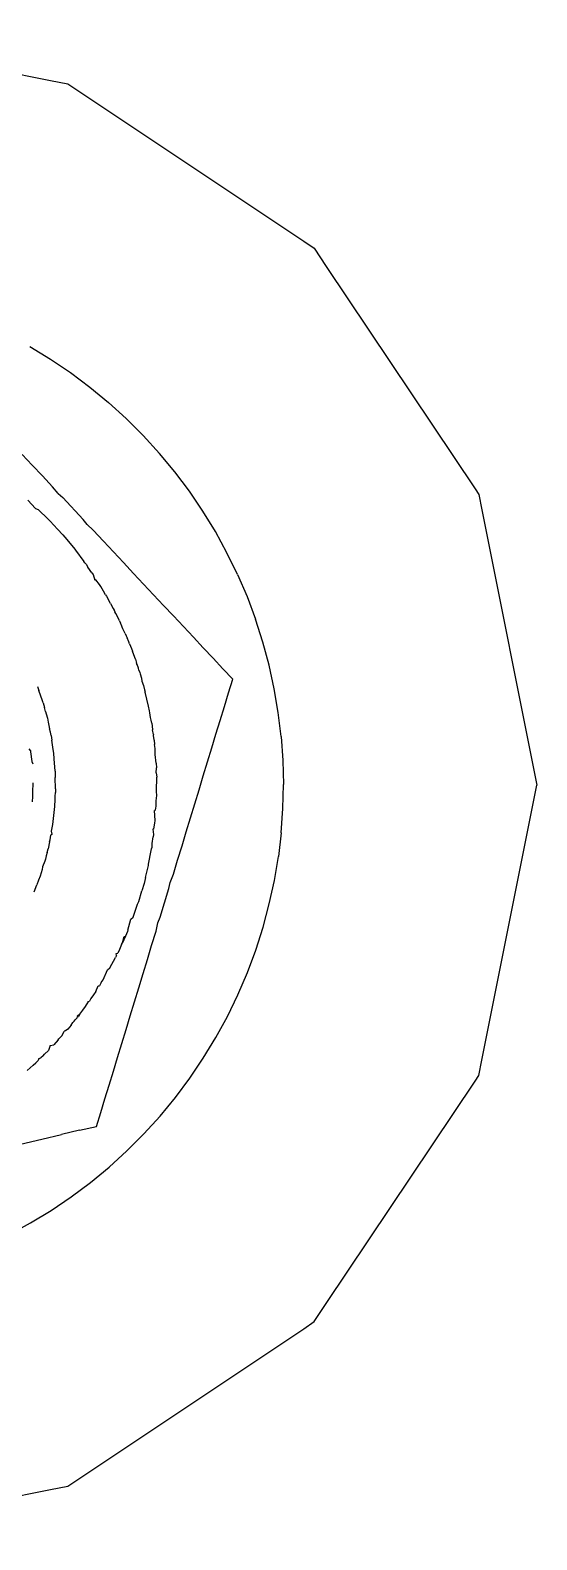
# Model space of a CAD drawing. Header units: millimetres. Extents: x -2916 to 2490, y 92 to 4100.
# Drawn here: x 52.92 to 62.92, y 1746.93 to 1776.77 of the extents above; entities that cross this region are included whole.
import ezdxf

# ---------------------------------------------------------------- set-up
doc = ezdxf.new("R2010")
doc.units = ezdxf.units.MM

msp = doc.modelspace()

# ---------------------------------------------------------------- linework, layer by layer
for p, q in [((48.331, 1776.769), (53.316, 1775.778)), ((53.316, 1775.778), (53.658, 1775.71)), ((53.658, 1775.71), (54.036, 1775.457)), ((54.036, 1775.457), (58.316, 1772.597)), ((58.316, 1772.597), (58.524, 1772.458)), ((58.524, 1772.458), (58.763, 1772.101)), ((58.763, 1772.101), (61.702, 1767.702)), ((52.911, 1770.516), (53.317, 1770.268)), ((53.317, 1770.268), (53.712, 1770.002)), ((53.712, 1770.002), (54.093, 1769.717)), ((54.093, 1769.717), (54.46, 1769.414)), ((54.46, 1769.414), (54.813, 1769.095)), ((54.813, 1769.095), (55.149, 1768.758)), ((55.47, 1768.406), (55.149, 1768.758)), ((52.958, 1768.174), (52.76, 1768.386)), ((55.773, 1768.04), (55.47, 1768.406)), ((53.158, 1767.96), (52.958, 1768.174)), ((53.359, 1767.746), (53.158, 1767.96)), ((56.059, 1767.659), (55.773, 1768.04)), ((52.871, 1767.483), (53.019, 1767.315)), ((53.467, 1767.614), (53.359, 1767.746)), ((53.467, 1767.614), (53.56, 1767.531)), ((53.962, 1767.101), (53.56, 1767.531)), ((56.326, 1767.265), (56.059, 1767.659)), ((61.702, 1767.702), (61.776, 1767.592)), ((61.776, 1767.592), (61.836, 1767.292)), ((53.019, 1767.315), (53.074, 1767.298)), ((53.074, 1767.298), (53.269, 1767.106)), ((56.574, 1766.859), (56.326, 1767.265)), ((61.836, 1767.292), (62.918, 1761.851)), ((53.269, 1767.106), (53.314, 1767.067)), ((53.457, 1766.907), (53.314, 1767.067)), ((53.457, 1766.907), (53.564, 1766.796)), ((54.039, 1767.003), (53.962, 1767.101)), ((54.163, 1766.886), (54.039, 1767.003)), ((54.363, 1766.672), (54.163, 1766.886)), ((53.564, 1766.796), (53.638, 1766.702)), ((53.638, 1766.702), (53.8, 1766.513)), ((54.562, 1766.459), (54.363, 1766.672)), ((56.802, 1766.441), (56.574, 1766.859)), ((53.8, 1766.513), (53.812, 1766.49)), ((53.812, 1766.49), (53.977, 1766.271)), ((54.761, 1766.247), (54.562, 1766.459)), ((57.011, 1766.013), (56.802, 1766.441)), ((53.997, 1766.245), (53.977, 1766.271)), ((53.997, 1766.245), (54.021, 1766.219)), ((54.021, 1766.219), (54.057, 1766.158)), ((54.135, 1766.047), (54.057, 1766.158)), ((54.135, 1766.047), (54.158, 1766.011)), ((54.158, 1766.011), (54.191, 1765.903)), ((54.959, 1766.034), (54.761, 1766.247)), ((55.157, 1765.823), (54.959, 1766.034)), ((57.011, 1766.013), (57.198, 1765.576)), ((54.216, 1765.909), (54.191, 1765.903)), ((54.284, 1765.817), (54.216, 1765.909)), ((54.311, 1765.772), (54.284, 1765.817)), ((54.363, 1765.685), (54.311, 1765.772)), ((54.405, 1765.612), (54.363, 1765.685)), ((55.354, 1765.612), (55.157, 1765.823)), ((54.405, 1765.612), (54.424, 1765.582)), ((54.424, 1765.582), (54.455, 1765.527)), ((54.502, 1765.44), (54.455, 1765.527)), ((54.502, 1765.44), (54.556, 1765.342)), ((55.551, 1765.402), (55.354, 1765.612)), ((55.747, 1765.192), (55.551, 1765.402)), ((57.198, 1765.576), (57.365, 1765.13)), ((54.556, 1765.342), (54.59, 1765.277)), ((54.556, 1765.342), (54.572, 1765.31)), ((54.572, 1765.31), (54.59, 1765.277)), ((54.606, 1765.24), (54.59, 1765.277)), ((54.632, 1765.192), (54.606, 1765.24)), ((54.679, 1765.097), (54.632, 1765.192)), ((54.679, 1765.097), (54.699, 1765.053)), ((55.943, 1764.983), (55.747, 1765.192)), ((57.51, 1764.677), (57.365, 1765.13)), ((54.714, 1765.023), (54.699, 1765.053)), ((54.743, 1764.94), (54.714, 1765.023)), ((54.793, 1764.848), (54.743, 1764.94)), ((54.793, 1764.848), (54.814, 1764.797)), ((54.814, 1764.797), (54.83, 1764.763)), ((56.138, 1764.774), (55.943, 1764.983)), ((54.862, 1764.683), (54.83, 1764.763)), ((54.877, 1764.641), (54.862, 1764.683)), ((54.877, 1764.641), (54.898, 1764.595)), ((54.898, 1764.595), (54.915, 1764.547)), ((54.915, 1764.547), (54.935, 1764.499)), ((54.963, 1764.422), (54.935, 1764.499)), ((56.333, 1764.565), (56.138, 1764.774)), ((56.528, 1764.357), (56.333, 1764.565)), ((57.634, 1764.217), (57.51, 1764.677)), ((54.994, 1764.338), (54.963, 1764.422)), ((54.994, 1764.338), (55.011, 1764.284)), ((55.011, 1764.284), (55.013, 1764.255)), ((55.03, 1764.232), (55.013, 1764.255)), ((55.053, 1764.158), (55.03, 1764.232)), ((56.722, 1764.15), (56.528, 1764.357)), ((57.736, 1763.752), (57.634, 1764.217)), ((55.064, 1764.12), (55.053, 1764.158)), ((55.064, 1764.12), (55.08, 1764.078)), ((55.08, 1764.078), (55.087, 1764.048)), ((55.087, 1764.048), (55.115, 1763.961)), ((55.115, 1763.961), (55.122, 1763.904)), ((55.122, 1763.904), (55.156, 1763.815)), ((56.916, 1763.943), (56.722, 1764.15)), ((56.833, 1763.672), (56.916, 1763.943)), ((53.059, 1763.801), (53.089, 1763.718)), ((53.161, 1763.513), (53.089, 1763.718)), ((55.156, 1763.815), (55.175, 1763.735)), ((55.175, 1763.735), (55.19, 1763.687)), ((55.218, 1763.548), (55.19, 1763.687)), ((56.751, 1763.401), (56.833, 1763.672)), ((57.815, 1763.283), (57.736, 1763.752)), ((53.171, 1763.476), (53.161, 1763.513)), ((53.171, 1763.476), (53.198, 1763.381)), ((53.219, 1763.306), (53.198, 1763.381)), ((53.219, 1763.306), (53.232, 1763.261)), ((55.254, 1763.411), (55.218, 1763.548)), ((55.272, 1763.316), (55.254, 1763.411)), ((55.28, 1763.281), (55.272, 1763.316)), ((56.668, 1763.129), (56.751, 1763.401)), ((53.232, 1763.261), (53.257, 1763.173)), ((53.257, 1763.173), (53.273, 1763.096)), ((53.273, 1763.096), (53.301, 1762.964)), ((55.289, 1763.187), (55.28, 1763.281)), ((55.308, 1763.132), (55.289, 1763.187)), ((55.317, 1763.074), (55.308, 1763.132)), ((55.317, 1763.074), (55.328, 1763.012)), ((55.328, 1763.012), (55.334, 1762.941)), ((56.585, 1762.856), (56.668, 1763.129)), ((57.872, 1762.81), (57.815, 1763.283)), ((53.315, 1762.897), (53.301, 1762.964)), ((53.33, 1762.829), (53.315, 1762.897)), ((53.33, 1762.829), (53.344, 1762.735)), ((53.371, 1762.55), (53.344, 1762.735)), ((55.351, 1762.851), (55.334, 1762.941)), ((55.351, 1762.851), (55.346, 1762.823)), ((55.357, 1762.797), (55.346, 1762.823)), ((55.365, 1762.74), (55.357, 1762.797)), ((55.365, 1762.74), (55.371, 1762.652)), ((56.502, 1762.583), (56.585, 1762.856)), ((57.872, 1762.81), (57.906, 1762.336)), ((52.922, 1762.533), (52.894, 1762.565)), ((52.922, 1762.533), (52.926, 1762.506)), ((52.926, 1762.506), (52.947, 1762.314)), ((53.382, 1762.48), (53.371, 1762.55)), ((53.391, 1762.369), (53.382, 1762.48)), ((55.383, 1762.57), (55.371, 1762.652)), ((55.384, 1762.457), (55.383, 1762.57)), ((55.405, 1762.286), (55.384, 1762.457)), ((56.419, 1762.309), (56.502, 1762.583)), ((52.947, 1762.314), (52.967, 1762.27)), ((53.411, 1762.128), (53.391, 1762.369)), ((53.411, 1762.128), (53.413, 1761.999)), ((55.405, 1762.286), (55.41, 1762.194)), ((55.405, 1762.09), (55.41, 1762.194)), ((56.335, 1762.034), (56.419, 1762.309)), ((57.906, 1762.336), (57.918, 1761.86)), ((52.968, 1761.845), (52.964, 1761.756)), ((52.966, 1761.895), (52.968, 1761.845)), ((53.417, 1761.776), (53.413, 1761.999)), ((55.405, 1762.09), (55.416, 1762.003)), ((55.408, 1761.721), (55.412, 1761.797)), ((55.411, 1761.824), (55.418, 1761.92)), ((55.412, 1761.797), (55.411, 1761.824)), ((55.415, 1761.956), (55.416, 1762.003)), ((55.418, 1761.92), (55.415, 1761.956)), ((56.251, 1761.759), (56.335, 1762.034)), ((57.907, 1761.384), (57.918, 1761.86)), ((61.836, 1756.411), (62.918, 1761.851)), ((52.963, 1761.625), (52.954, 1761.52)), ((52.964, 1761.721), (52.963, 1761.625)), ((52.964, 1761.756), (52.964, 1761.721)), ((53.401, 1761.424), (53.408, 1761.563)), ((53.408, 1761.563), (53.41, 1761.626)), ((53.41, 1761.626), (53.414, 1761.702)), ((53.417, 1761.776), (53.414, 1761.702)), ((55.406, 1761.435), (55.407, 1761.539)), ((55.407, 1761.539), (55.415, 1761.646)), ((55.415, 1761.646), (55.408, 1761.721)), ((56.167, 1761.482), (56.251, 1761.759)), ((53.362, 1761.073), (53.382, 1761.247)), ((53.382, 1761.247), (53.401, 1761.424)), ((55.393, 1761.354), (55.368, 1761.348)), ((55.385, 1761.152), (55.368, 1761.348)), ((55.393, 1761.354), (55.406, 1761.435)), ((55.998, 1760.927), (56.083, 1761.205)), ((56.083, 1761.205), (56.167, 1761.482)), ((57.873, 1760.909), (57.907, 1761.384)), ((53.339, 1760.938), (53.362, 1761.073)), ((53.354, 1760.88), (53.339, 1760.938)), ((55.36, 1760.987), (55.335, 1760.981)), ((55.335, 1760.981), (55.353, 1760.87)), ((55.36, 1760.987), (55.38, 1761.1)), ((55.38, 1761.1), (55.385, 1761.152)), ((55.914, 1760.648), (55.998, 1760.927)), ((57.873, 1760.909), (57.817, 1760.437)), ((53.301, 1760.726), (53.269, 1760.592)), ((53.301, 1760.726), (53.309, 1760.768)), ((53.309, 1760.768), (53.325, 1760.862)), ((53.354, 1760.88), (53.325, 1760.862)), ((55.311, 1760.589), (55.322, 1760.624)), ((55.322, 1760.624), (55.327, 1760.696)), ((55.327, 1760.696), (55.348, 1760.828)), ((55.353, 1760.87), (55.348, 1760.828)), ((55.828, 1760.368), (55.914, 1760.648)), ((53.207, 1760.347), (53.161, 1760.233)), ((53.218, 1760.383), (53.207, 1760.347)), ((53.234, 1760.452), (53.218, 1760.383)), ((53.251, 1760.518), (53.234, 1760.452)), ((53.251, 1760.518), (53.269, 1760.592)), ((55.253, 1760.288), (55.305, 1760.557)), ((55.305, 1760.557), (55.311, 1760.589)), ((55.743, 1760.087), (55.828, 1760.368)), ((57.739, 1759.967), (57.817, 1760.437)), ((53.113, 1760.047), (53.083, 1759.968)), ((53.135, 1760.117), (53.113, 1760.047)), ((53.155, 1760.179), (53.135, 1760.117)), ((53.161, 1760.233), (53.155, 1760.179)), ((55.191, 1760.021), (55.166, 1759.904)), ((55.191, 1760.021), (55.252, 1760.262)), ((55.252, 1760.262), (55.253, 1760.288)), ((55.683, 1759.927), (55.743, 1760.087)), ((52.995, 1759.739), (53.05, 1759.881)), ((53.083, 1759.968), (53.05, 1759.881)), ((55.061, 1759.551), (55.119, 1759.757)), ((55.166, 1759.904), (55.119, 1759.757)), ((55.486, 1759.242), (55.657, 1759.805)), ((55.657, 1759.805), (55.683, 1759.927)), ((57.638, 1759.502), (57.739, 1759.967)), ((54.947, 1759.237), (55.038, 1759.495)), ((55.038, 1759.495), (55.061, 1759.551)), ((57.515, 1759.042), (57.638, 1759.502)), ((54.847, 1758.982), (54.906, 1759.198)), ((54.906, 1759.198), (54.947, 1759.237)), ((55.401, 1758.961), (55.439, 1759.126)), ((55.439, 1759.126), (55.486, 1759.242)), ((54.801, 1758.862), (54.738, 1758.731)), ((54.738, 1758.731), (54.769, 1758.857)), ((54.769, 1758.857), (54.801, 1758.862)), ((54.837, 1758.957), (54.801, 1758.862)), ((54.847, 1758.982), (54.837, 1758.957)), ((55.315, 1758.681), (55.401, 1758.961)), ((57.371, 1758.589), (57.515, 1759.042)), ((54.615, 1758.523), (54.646, 1758.527)), ((54.619, 1758.484), (54.615, 1758.523)), ((54.677, 1758.603), (54.646, 1758.527)), ((54.722, 1758.698), (54.677, 1758.603)), ((54.722, 1758.698), (54.738, 1758.731)), ((55.23, 1758.401), (55.315, 1758.681)), ((57.205, 1758.143), (57.371, 1758.589)), ((54.445, 1758.198), (54.492, 1758.241)), ((54.492, 1758.241), (54.598, 1758.442)), ((54.619, 1758.484), (54.598, 1758.442)), ((55.146, 1758.123), (55.23, 1758.401)), ((54.321, 1757.947), (54.288, 1757.884)), ((54.321, 1757.947), (54.355, 1758.003)), ((54.355, 1758.003), (54.445, 1758.198)), ((55.061, 1757.845), (55.146, 1758.123)), ((57.018, 1757.705), (57.205, 1758.143)), ((54.116, 1757.631), (54.086, 1757.576)), ((54.169, 1757.707), (54.116, 1757.631)), ((54.211, 1757.771), (54.169, 1757.707)), ((54.211, 1757.771), (54.259, 1757.881)), ((54.259, 1757.881), (54.288, 1757.884)), ((54.977, 1757.568), (55.061, 1757.845)), ((56.81, 1757.277), (57.018, 1757.705)), ((53.896, 1757.322), (53.842, 1757.276)), ((53.896, 1757.322), (53.869, 1757.279)), ((53.896, 1757.322), (53.955, 1757.403)), ((53.955, 1757.403), (54.008, 1757.474)), ((54.008, 1757.474), (54.031, 1757.508)), ((54.031, 1757.508), (54.057, 1757.544)), ((54.058, 1757.573), (54.057, 1757.544)), ((54.058, 1757.573), (54.086, 1757.576)), ((54.893, 1757.292), (54.977, 1757.568)), ((53.659, 1757.026), (53.612, 1756.99)), ((53.691, 1757.065), (53.659, 1757.026)), ((53.726, 1757.107), (53.691, 1757.065)), ((53.726, 1757.107), (53.761, 1757.158)), ((53.761, 1757.158), (53.784, 1757.181)), ((53.784, 1757.181), (53.807, 1757.209)), ((53.807, 1757.209), (53.838, 1757.246)), ((53.842, 1757.276), (53.838, 1757.246)), ((53.842, 1757.276), (53.869, 1757.279)), ((54.809, 1757.016), (54.893, 1757.292)), ((56.582, 1756.859), (56.81, 1757.277)), ((53.472, 1756.812), (53.383, 1756.719)), ((53.472, 1756.812), (53.483, 1756.837)), ((53.483, 1756.837), (53.549, 1756.898)), ((53.549, 1756.898), (53.586, 1756.984)), ((53.612, 1756.99), (53.586, 1756.984)), ((54.642, 1756.467), (54.725, 1756.741)), ((54.725, 1756.741), (54.809, 1757.016)), ((56.335, 1756.452), (56.582, 1756.859)), ((53.089, 1756.449), (53.075, 1756.406)), ((53.089, 1756.449), (53.125, 1756.457)), ((53.173, 1756.5), (53.125, 1756.457)), ((53.173, 1756.5), (53.198, 1756.531)), ((53.198, 1756.531), (53.278, 1756.605)), ((53.31, 1756.703), (53.278, 1756.605)), ((53.31, 1756.703), (53.383, 1756.719)), ((54.559, 1756.193), (54.642, 1756.467)), ((56.068, 1756.058), (56.335, 1756.452)), ((52.855, 1756.208), (52.974, 1756.312)), ((52.974, 1756.312), (53.026, 1756.362)), ((53.026, 1756.362), (53.075, 1756.406)), ((54.476, 1755.92), (54.559, 1756.193)), ((61.776, 1756.111), (61.836, 1756.411)), ((54.393, 1755.648), (54.476, 1755.92)), ((55.783, 1755.676), (56.068, 1756.058)), ((58.763, 1751.602), (61.702, 1756.001)), ((61.702, 1756.001), (61.776, 1756.111)), ((54.31, 1755.376), (54.393, 1755.648)), ((55.481, 1755.309), (55.783, 1755.676)), ((54.228, 1755.105), (54.31, 1755.376)), ((55.161, 1754.957), (55.481, 1755.309)), ((53.146, 1754.853), (53.533, 1754.943)), ((53.891, 1755.027), (53.533, 1754.943)), ((53.891, 1755.027), (54.228, 1755.105)), ((54.825, 1754.62), (55.161, 1754.957)), ((52.723, 1754.755), (53.146, 1754.853)), ((54.473, 1754.299), (54.825, 1754.62)), ((54.106, 1753.996), (54.473, 1754.299)), ((53.725, 1753.711), (54.106, 1753.996)), ((52.925, 1753.195), (53.331, 1753.443)), ((53.331, 1753.443), (53.725, 1753.711)), ((52.507, 1752.967), (52.925, 1753.195)), ((58.524, 1751.245), (58.763, 1751.602)), ((54.036, 1748.246), (58.316, 1751.106)), ((58.316, 1751.106), (58.524, 1751.245)), ((53.658, 1747.993), (54.036, 1748.246)), ((48.331, 1746.934), (53.316, 1747.925)), ((53.316, 1747.925), (53.658, 1747.993))]:
    msp.add_line(p, q)

doc.saveas('drawing.dxf')
